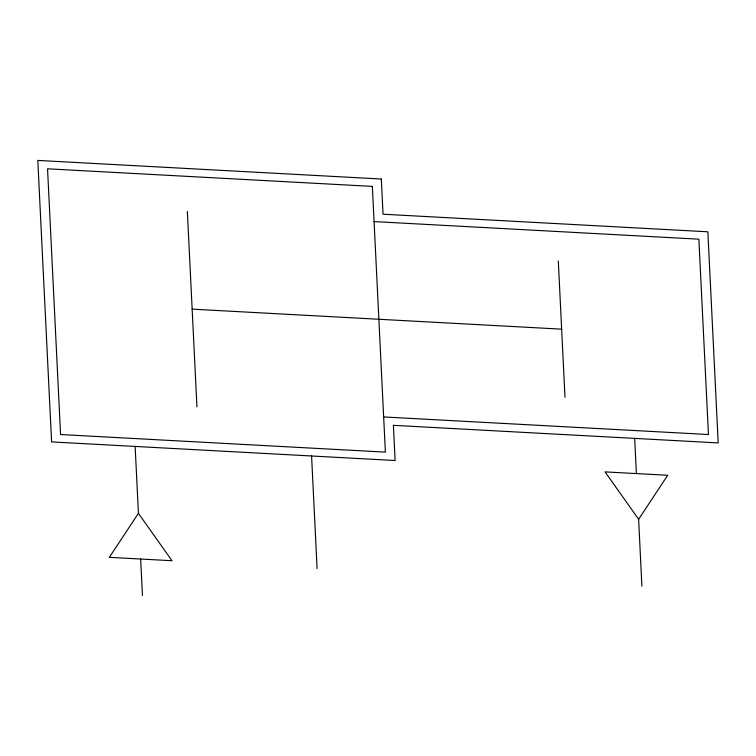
<?xml version="1.0" encoding="UTF-8"?>
<svg xmlns="http://www.w3.org/2000/svg" width="756" height="756" viewBox="0 0 756 756"><rect width="100%" height="100%" fill="white"/><g stroke="black" fill="none" stroke-linecap="round" stroke-linejoin="round"><path stroke-width="1.13" d="M138.424 513.324L109.337 557.333L171.99 560.725L138.424 513.324L135.144 446.437M638.622 519.287L667.709 475.278L605.055 471.886L638.622 519.287L641.901 586.174M374.078 221.584L698.875 239.179L708.457 434.53L383.651 416.943M192.147 309.147L561.651 329.162M634.662 438.395L636.382 473.587M558.306 261.009L564.987 397.316M311.576 455.991L317.095 568.588M187.356 211.472L196.938 406.832M140.663 559.034L142.449 595.577M381.317 179.021L37.8 160.423L51.597 441.91L395.123 460.517L393.394 425.326L718.2 442.921L707.852 231.799L383.046 214.213L381.317 179.021M372.349 186.401L47.543 168.805L60.574 434.53L385.38 452.126L372.349 186.401"/></g></svg>
